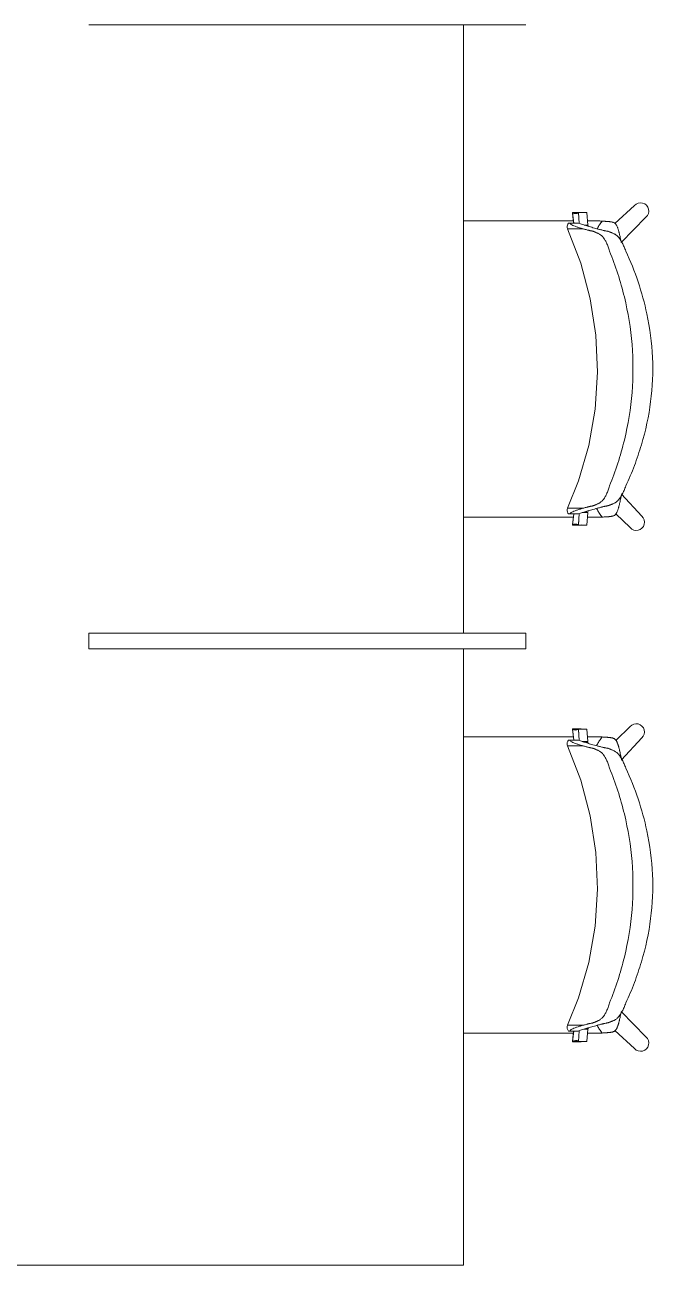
# Model space of a CAD drawing. Header units: millimetres. Extents: x 155927 to 295199, y -4084 to 97293.
# Drawn here: x 192197 to 193204, y 30193 to 32180 of the extents above; entities that cross this region are included whole.
import ezdxf

# ---------------------------------------------------------------- set-up
doc = ezdxf.new("R2010")
doc.units = ezdxf.units.MM
doc.header["$MEASUREMENT"] = 0
doc.layers.add('I-FURN', color=8, linetype='CONTINUOUS', lineweight=9)

msp = doc.modelspace()

# ---------------------------------------------------------------- linework, layer by layer
at = {"layer": 'I-FURN'}
for p, q in [((192339.9, 32180.1), (192299.9, 32180.1)), ((192969.9, 32180.1), (192339.9, 32180.1)), ((192899.9, 31205.1), (192899.9, 32180.1)), ((192999.9, 32180.1), (192969.9, 32180.1)), ((193174.2, 31890.4), (193142.6, 31861.5)), ((193067.3, 31860.8), (193066.6, 31859)), ((193068.4, 31862.3), (193067.3, 31860.8)), ((193070.5, 31862.3), (193084.1, 31862.3)), ((193074.6, 31879.5), (193076.7, 31862.3)), ((193088, 31879.5), (193074.6, 31879.5)), ((193074.7, 31878.5), (193076.6, 31862.3)), ((193085.6, 31861.8), (193084.4, 31879.1)), ((193084.4, 31879.1), (193097.7, 31879.1)), ((193097.7, 31879.1), (193099.1, 31859.2)), ((193153, 31831.1), (193192.4, 31871.7)), ((193066.6, 31859), (193066.3, 31857.5)), ((193066.3, 31857.5), (193066.3, 31855.3)), ((193066.3, 31855.3), (193066.8, 31853.2)), ((193066.8, 31853.2), (193088.1, 31798)), ((193099.1, 31859.2), (193093.2, 31859.2)), ((193099.1, 31858.3), (193096.1, 31858.3)), ((193088.1, 31798), (193103.3, 31740.9)), ((193103.3, 31740.9), (193112.2, 31682.5)), ((193112.2, 31682.5), (193114.8, 31623.4)), ((193114.8, 31623.4), (193110.9, 31564.4)), ((193110.9, 31564.4), (193100.8, 31506.1)), ((193100.8, 31506.1), (193084.3, 31449.3)), ((193084.3, 31449.3), (193066.8, 31405.4)), ((193185.7, 31392.7), (193153.5, 31427.9)), ((193066.3, 31403.3), (193066.8, 31405.4)), ((193066.3, 31401.1), (193066.3, 31403.3)), ((193066.6, 31399.6), (193066.3, 31401.1)), ((193067.3, 31397.8), (193066.6, 31399.6)), ((193068.4, 31396.3), (193067.3, 31397.8)), ((193070.5, 31396.3), (193084.1, 31396.3)), ((193076.7, 31396.3), (193074.6, 31379.1)), ((193076.9, 31396.3), (193074.7, 31378.2)), ((193084.4, 31379.4), (193085.6, 31396.8)), ((193084.4, 31378.5), (193085.6, 31396.8)), ((193090.3, 31398.4), (193099.1, 31398.4)), ((193093.2, 31399.4), (193099.1, 31399.4)), ((193099.1, 31398.4), (193097.7, 31378.5)), ((193144.2, 31396.7), (193167, 31374.5)), ((193074.7, 31378.2), (193088, 31378.2)), ((193097.7, 31378.5), (193084.4, 31378.5)), ((192299.9, 31205.1), (192299.9, 31180.1)), ((192299.9, 31205.1), (192339.9, 31205.1)), ((192339.9, 31205.1), (192969.9, 31205.1)), ((192969.9, 31205.1), (192999.9, 31205.1)), ((192999.9, 31180.1), (192999.9, 31205.1)), ((192339.9, 31180.1), (192299.9, 31180.1)), ((192969.9, 31180.1), (192339.9, 31180.1)), ((192899.9, 30192.6), (192899.9, 31180.1)), ((192999.9, 31180.1), (192969.9, 31180.1)), ((193074.6, 31051), (193076.7, 31033.8)), ((193074.7, 31051.9), (193076.9, 31033.8)), ((193088, 31051.9), (193074.7, 31051.9)), ((193085.6, 31033.3), (193084.4, 31051.6)), ((193084.4, 31051.6), (193097.7, 31051.6)), ((193085.6, 31033.3), (193084.4, 31050.7)), ((193097.7, 31051.6), (193099.1, 31031.7)), ((193167, 31055.6), (193144.2, 31033.5)), ((193066.2, 31028.4), (193066.4, 31029.9)), ((193066.3, 31026.5), (193066.2, 31028.4)), ((193066.8, 31024.7), (193066.3, 31026.5)), ((193066.4, 31029.9), (193067.2, 31032)), ((193067.2, 31032), (193068.4, 31033.8)), ((193084.1, 31033.8), (193070.5, 31033.8)), ((193099.1, 31031.7), (193090.3, 31031.7)), ((193099.1, 31030.8), (193093.2, 31030.8)), ((193153.5, 31002.3), (193185.7, 31037.4)), ((193066.8, 31024.7), (193088.1, 30969.6)), ((193088.1, 30969.6), (193103.3, 30912.4)), ((193103.3, 30912.4), (193112.2, 30854)), ((193112.2, 30854), (193114.8, 30794.9)), ((193114.8, 30794.9), (193110.9, 30735.9)), ((193110.9, 30735.9), (193100.8, 30677.7)), ((193100.8, 30677.7), (193084.3, 30620.9)), ((193084.3, 30620.9), (193066.8, 30576.9)), ((193192.4, 30558.4), (193153, 30599.1)), ((193066.3, 30575.1), (193066.2, 30573.2)), ((193066.2, 30573.2), (193066.4, 30571.7)), ((193066.8, 30576.9), (193066.3, 30575.1)), ((193066.4, 30571.7), (193067.2, 30569.6)), ((193067.2, 30569.6), (193068.4, 30567.8)), ((193084.1, 30567.8), (193070.5, 30567.8)), ((193076.7, 30567.8), (193074.6, 30550.7)), ((193076.6, 30567.8), (193074.7, 30551.6)), ((193084.4, 30551), (193085.6, 30568.3)), ((193093.2, 30570.9), (193099.1, 30570.9)), ((193096.1, 30571.8), (193099.1, 30571.8)), ((193099.1, 30570.9), (193097.7, 30551)), ((193142.6, 30568.7), (193174.2, 30539.7)), ((193074.6, 30550.7), (193088, 30550.7)), ((193097.7, 30551), (193084.4, 30551)), ((191299.9, 30192.6), (192899.9, 30192.6))]:
    msp.add_line(p, q, dxfattribs=at)
for centre, start, end in [((193183.9, 31881.7), 310.4176, 138.0338), ((193177, 31383), 220.3941, 48.0104), ((193177, 31047.1), 311.9896, 139.6059), ((193183.9, 30548.4), 221.9662, 49.5824)]:
    msp.add_arc(centre, 13.1, start, end, dxfattribs=at)
for centre, major_axis, start_param, end_param in [((193080, 31896), (0, -17.4), 5.960696, 6.540192), ((193080.1, 31895), (0, -17.4), 5.960696, 6.540192), ((193093.4, 31896), (0, -17.4), 5.960696, 6.044337), ((193080, 31362.6), (0, -17.4), 2.884586, 3.464082), ((193080.1, 31361.7), (0, -17.4), 2.884586, 3.464082), ((193093.4, 31361.7), (0, -17.4), 3.380441, 3.464082), ((193080, 31067.5), (0, 17.4), 2.819103, 3.398599), ((193080.1, 31068.4), (0, 17.4), 2.819103, 3.398599), ((193093.4, 31068.4), (0, 17.4), 2.819103, 2.902745), ((193080, 30534.2), (0, 17.4), 6.026179, 6.605675), ((193080.1, 30535.1), (0, 17.4), 6.026179, 6.605675), ((193093.4, 30534.2), (0, 17.4), 0.238848, 0.322489)]:
    msp.add_ellipse(centre, major_axis=major_axis, ratio=0.978487, start_param=start_param, end_param=end_param, dxfattribs=at)
for points, knots in [([(192900, 31865.7), (192903.1, 31865.7), (192911.2, 31865.7), (192924.2, 31865.7), (192939.3, 31865.7), (192954.5, 31865.7), (192969.4, 31865.7), (192981.8, 31865.7), (192991.8, 31865.7), (192999.5, 31865.7), (193007, 31865.7), (193017, 31865.7), (193029.2, 31865.7), (193041.6, 31865.7), (193051.7, 31865.7), (193059.4, 31865.7), (193067.2, 31865.7), (193073, 31865.7), (193076.3, 31865.7), (193077, 31865.7)], [-0.5218159, -0.5218159, -0.5218159, -0.5218159, -0.5, -0.4642857, -0.4285714, -0.3928571, -0.3571429, -0.3214286, -0.3035714, -0.2857143, -0.2678571, -0.25, -0.2142857, -0.1785714, -0.1607143, -0.1428571, -0.125, -0.1071429, -0.1022726, -0.1022726, -0.1022726, -0.1022726]), ([(193070.5, 31862.3), (193069.9, 31862.3), (193069.1, 31862.3), (193068.4, 31862.3), (193068.3, 31862.3), (193069, 31862.3), (193069.7, 31862.3), (193070.1, 31862.3)], [0, 0, 0, 0, 0.125, 0.25, 0.375, 0.5, 0.5828112, 0.5828112, 0.5828112, 0.5828112]), ([(193091.2, 31859.9), (193093.1, 31859.2), (193096.4, 31858.1), (193101.4, 31856.7), (193105.5, 31855.6), (193109.7, 31854.4), (193114.2, 31853.2), (193118.2, 31852.1), (193121.6, 31851.3), (193123.7, 31850.7), (193125.5, 31850.3), (193127.1, 31850), (193128.8, 31849.7), (193130.6, 31849.4), (193131.9, 31849), (193133.1, 31848.7), (193133.9, 31848.3), (193134.4, 31848.1), (193134.8, 31848), (193135.2, 31847.8), (193135.7, 31847.6), (193136.6, 31847.2), (193137.9, 31846.7), (193139.6, 31846.1), (193141.3, 31845.3), (193143, 31844.4), (193144.7, 31843.3), (193146.2, 31842.1), (193147.1, 31841.1), (193147.7, 31840.6), (193148.1, 31840.1), (193148.5, 31839.6), (193149.1, 31839), (193150, 31837.7), (193151.4, 31835.9), (193152.9, 31833.4), (193155, 31829.8), (193157.5, 31824.7), (193159.3, 31820), (193160.2, 31817.4)], [0, 0, 0, 0, 0.142857, 0.214286, 0.285714, 0.357143, 0.428571, 0.5, 0.535714, 0.571429, 0.589286, 0.607143, 0.642857, 0.660714, 0.678571, 0.696429, 0.705357, 0.709821, 0.714286, 0.71875, 0.723214, 0.732143, 0.75, 0.767857, 0.785714, 0.803571, 0.821429, 0.839286, 0.848214, 0.852679, 0.857143, 0.861607, 0.866071, 0.875, 0.892857, 0.910714, 0.928571, 0.964286, 1, 1, 1, 1]), ([(193122.4, 31865.5), (193120.8, 31863.6), (193118, 31859.8), (193115.5, 31855.5), (193114.3, 31853.2), (193114.1, 31852.8)], [0, 0, 0, 0, 0.02777778, 0.05555556, 0.06066679, 0.06066679, 0.06066679, 0.06066679]), ([(193122.4, 31865.5), (193123.5, 31865.4), (193125.2, 31865.3), (193127.1, 31865.2), (193128.2, 31865.1), (193129, 31865.1), (193129.8, 31865), (193130.9, 31864.9), (193132.1, 31864.8), (193133.3, 31864.7), (193134.2, 31864.6), (193134.7, 31864.6), (193135.1, 31864.5), (193135.5, 31864.5), (193136, 31864.4), (193136.9, 31864.3), (193138.1, 31864.1), (193139.4, 31863.7), (193140.7, 31863.3), (193141.9, 31862.7), (193143.1, 31861.8), (193144, 31860.8), (193144.6, 31859.9), (193145.1, 31859.3), (193145.5, 31858.6), (193146, 31857.6), (193146.5, 31856.3), (193147.2, 31854.6), (193147.8, 31852.8), (193148.3, 31851.1), (193148.8, 31849.5), (193149.2, 31847.9), (193149.6, 31846.3), (193150.1, 31844.4), (193150.7, 31842), (193151.7, 31837.5), (193152.5, 31833.8), (193153, 31831.4)], [0, 0, 0, 0, 0.0625, 0.09375, 0.109375, 0.125, 0.140625, 0.15625, 0.1875, 0.21875, 0.234375, 0.242188, 0.25, 0.257812, 0.265625, 0.28125, 0.3125, 0.34375, 0.375, 0.40625, 0.4375, 0.46875, 0.484375, 0.5, 0.515625, 0.53125, 0.5625, 0.59375, 0.625, 0.65625, 0.6875, 0.71875, 0.75, 0.78125, 0.8125, 0.875, 1, 1, 1, 1]), ([(193067.5, 31853.2), (193067.8, 31853.2), (193068.4, 31853.2), (193070.4, 31853.2), (193074.3, 31853.2), (193081.5, 31853.2), (193088, 31853.2), (193091.8, 31853.2)], [0.4444444, 0.4444444, 0.4444444, 0.4444444, 0.5138889, 0.5833333, 0.7222222, 0.8611111, 1, 1, 1, 1]), ([(193134.1, 31817.4), (193133.4, 31819.9), (193131.9, 31824.6), (193129.8, 31829.6), (193128, 31833.2), (193126.6, 31835.7), (193125.4, 31837.5), (193124.5, 31838.8), (193124, 31839.4), (193123.6, 31839.9), (193123.2, 31840.4), (193122.7, 31841), (193121.8, 31841.9), (193120.4, 31843.1), (193118.7, 31844.3), (193117, 31845.3), (193115.3, 31846.1), (193113.6, 31846.8), (193112.3, 31847.4), (193111.5, 31847.8), (193111, 31848), (193110.6, 31848.1), (193110.3, 31848.3), (193109.8, 31848.5), (193109.1, 31848.8), (193108, 31849.2), (193106.9, 31849.5), (193105.4, 31849.8), (193104, 31850), (193102.5, 31850.3), (193101.3, 31850.6), (193100.1, 31850.9), (193098.5, 31851.3), (193095.7, 31852.1), (193093.3, 31852.7), (193091.8, 31853.2)], [0, 0, 0, 0, 0.0625, 0.125, 0.15625, 0.1875, 0.21875, 0.234375, 0.242188, 0.25, 0.257812, 0.265625, 0.28125, 0.3125, 0.34375, 0.375, 0.40625, 0.4375, 0.46875, 0.484375, 0.492188, 0.5, 0.507812, 0.515625, 0.53125, 0.5625, 0.59375, 0.625, 0.6875, 0.71875, 0.75, 0.78125, 0.8125, 0.875, 1, 1, 1, 1]), ([(193134.1, 31441.2), (193139, 31453.1), (193147.8, 31477.3), (193161.9, 31526.8), (193172.2, 31590.5), (193172.2, 31668), (193161.9, 31731.7), (193147.8, 31781.3), (193139, 31805.5), (193134.1, 31817.4)], [-1, -1, -1, -1, -0.9, -0.8, -0.6, -0.4, -0.2, -0.1, 0, 0, 0, 0]), ([(193160.2, 31817.4), (193167.7, 31801.4), (193180.8, 31768.5), (193196.6, 31711.6), (193205.1, 31647.1), (193202, 31576.1), (193189.5, 31518.3), (193174.3, 31473.6), (193165.2, 31451.9), (193160.2, 31441.2)], [-1, -1, -1, -1, -0.863636, -0.727273, -0.545455, -0.363636, -0.181818, -0.090909, 0, 0, 0, 0]), ([(193160.2, 31441.2), (193159.3, 31438.6), (193157.5, 31433.9), (193155, 31428.8), (193152.9, 31425.2), (193151.4, 31422.7), (193150, 31420.8), (193149.1, 31419.6), (193148.5, 31419), (193148.1, 31418.5), (193147.7, 31418), (193147.1, 31417.4), (193146.2, 31416.5), (193144.7, 31415.3), (193143, 31414.2), (193141.3, 31413.3), (193139.6, 31412.5), (193137.9, 31411.9), (193136.6, 31411.3), (193135.7, 31411), (193135.2, 31410.8), (193134.8, 31410.6), (193134.4, 31410.4), (193133.9, 31410.2), (193133.1, 31409.9), (193131.9, 31409.6), (193130.6, 31409.2), (193128.8, 31408.9), (193127.1, 31408.6), (193125.5, 31408.3), (193124.2, 31408), (193122.9, 31407.7), (193121.2, 31407.2), (193118.2, 31406.4), (193114.2, 31405.4), (193109.7, 31404.2), (193105.5, 31403), (193101.4, 31401.9), (193097.6, 31400.8), (193094.2, 31399.8), (193092.2, 31399.1), (193091.2, 31398.7)], [0, 0, 0, 0, 0.035714, 0.071429, 0.089286, 0.107143, 0.125, 0.133929, 0.138393, 0.142857, 0.147321, 0.151786, 0.160714, 0.178571, 0.196429, 0.214286, 0.232143, 0.25, 0.267857, 0.276786, 0.28125, 0.285714, 0.290179, 0.294643, 0.303571, 0.321429, 0.339286, 0.357143, 0.392857, 0.410714, 0.428571, 0.446429, 0.464286, 0.5, 0.571429, 0.642857, 0.714286, 0.785714, 0.857143, 0.928571, 1, 1, 1, 1]), ([(193091.8, 31405.4), (193093.3, 31405.9), (193095.7, 31406.5), (193098.5, 31407.3), (193100.1, 31407.7), (193101.3, 31408), (193102.5, 31408.3), (193104, 31408.6), (193105.4, 31408.8), (193106.9, 31409.1), (193108, 31409.4), (193109.1, 31409.8), (193109.8, 31410.1), (193110.3, 31410.3), (193110.6, 31410.5), (193111, 31410.6), (193111.5, 31410.8), (193112.3, 31411.2), (193113.6, 31411.8), (193115.3, 31412.5), (193117, 31413.3), (193118.7, 31414.3), (193120.4, 31415.5), (193121.8, 31416.7), (193122.7, 31417.6), (193123.2, 31418.2), (193123.6, 31418.7), (193124, 31419.2), (193124.5, 31419.8), (193125.4, 31421), (193126.6, 31422.9), (193128, 31425.4), (193129.8, 31429), (193131.9, 31434), (193133.4, 31438.7), (193134.1, 31441.2)], [0, 0, 0, 0, 0.125, 0.1875, 0.21875, 0.25, 0.28125, 0.3125, 0.375, 0.40625, 0.4375, 0.46875, 0.484375, 0.492188, 0.5, 0.507812, 0.515625, 0.53125, 0.5625, 0.59375, 0.625, 0.65625, 0.6875, 0.71875, 0.734375, 0.742188, 0.75, 0.757812, 0.765625, 0.78125, 0.8125, 0.84375, 0.875, 0.9375, 1, 1, 1, 1]), ([(193153, 31425.3), (193152.5, 31422.9), (193151.7, 31419.2), (193150.7, 31414.7), (193150.1, 31412.3), (193149.6, 31410.4), (193149.2, 31408.8), (193148.8, 31407.2), (193148.3, 31405.6), (193147.8, 31403.9), (193147.2, 31402.1), (193146.5, 31400.4), (193146, 31399.1), (193145.5, 31398.1), (193145.1, 31397.4), (193144.6, 31396.8), (193144, 31395.9), (193143.1, 31394.9), (193141.9, 31394), (193140.7, 31393.4), (193139.4, 31392.9), (193138.1, 31392.6), (193136.9, 31392.4), (193136, 31392.3), (193135.5, 31392.2), (193135.1, 31392.2), (193134.7, 31392.1), (193134.2, 31392), (193133.3, 31392), (193132.1, 31391.8), (193130.9, 31391.7), (193129.8, 31391.7), (193129, 31391.6), (193128.2, 31391.6), (193127.1, 31391.5), (193125.2, 31391.4), (193123.5, 31391.3), (193122.4, 31391.2)], [0, 0, 0, 0, 0.125, 0.1875, 0.21875, 0.25, 0.28125, 0.3125, 0.34375, 0.375, 0.40625, 0.4375, 0.46875, 0.484375, 0.5, 0.515625, 0.53125, 0.5625, 0.59375, 0.625, 0.65625, 0.6875, 0.71875, 0.734375, 0.742188, 0.75, 0.757812, 0.765625, 0.78125, 0.8125, 0.84375, 0.859375, 0.875, 0.890625, 0.90625, 0.9375, 1, 1, 1, 1]), ([(193091.8, 31405.4), (193088.8, 31405.4), (193083.4, 31405.4), (193077, 31405.4), (193072.3, 31405.4), (193069.6, 31405.4), (193068.2, 31405.4), (193067.7, 31405.4), (193067.5, 31405.4)], [0, 0, 0, 0, 0.1111111, 0.2222222, 0.3333333, 0.4444444, 0.5, 0.5555556, 0.5555556, 0.5555556, 0.5555556]), ([(193113.5, 31405.2), (193113.8, 31404.4), (193115.2, 31401.6), (193118, 31396.9), (193120.8, 31393.1), (193122.4, 31391.2)], [0.93303317, 0.93303317, 0.93303317, 0.93303317, 0.94444444, 0.97222222, 1, 1, 1, 1]), ([(193076.9, 31391), (193076.5, 31391), (193071, 31391), (193060.2, 31391), (193044.7, 31391), (193029.7, 31391), (193017.2, 31391), (193007.1, 31391), (192999.4, 31391), (192991.8, 31391), (192981.7, 31391), (192969.2, 31391), (192956.8, 31391), (192946.8, 31391), (192939.2, 31391), (192931.6, 31391), (192921.7, 31391), (192911.2, 31391), (192903.2, 31391), (192900.1, 31391)], [-0.896036, -0.896036, -0.896036, -0.896036, -0.8928571, -0.8571429, -0.8214286, -0.7857143, -0.75, -0.7321429, -0.7142857, -0.6964286, -0.6785714, -0.6428571, -0.6071429, -0.5892857, -0.5714286, -0.5535714, -0.5357143, -0.5, -0.4777821, -0.4777821, -0.4777821, -0.4777821]), ([(193070.1, 31396.3), (193069.7, 31396.3), (193069, 31396.3), (193068.3, 31396.3), (193068.4, 31396.3), (193069.1, 31396.3), (193069.9, 31396.3), (193070.5, 31396.3)], [0.4162183, 0.4162183, 0.4162183, 0.4162183, 0.5, 0.625, 0.75, 0.875, 1, 1, 1, 1]), ([(192900.1, 31039.1), (192903.2, 31039.1), (192911.2, 31039.1), (192921.7, 31039.1), (192931.6, 31039.1), (192939.2, 31039.1), (192946.8, 31039.1), (192956.8, 31039.1), (192969.2, 31039.1), (192981.7, 31039.1), (192991.8, 31039.1), (192999.4, 31039.1), (193007.1, 31039.1), (193017.2, 31039.1), (193029.7, 31039.1), (193044.7, 31039.1), (193060.2, 31039.1), (193070.9, 31039.1), (193076.5, 31039.1), (193076.9, 31039.1)], [-0.5222179, -0.5222179, -0.5222179, -0.5222179, -0.5, -0.4642857, -0.4464286, -0.4285714, -0.4107143, -0.3928571, -0.3571429, -0.3214286, -0.3035714, -0.2857143, -0.2678571, -0.25, -0.2142857, -0.1785714, -0.1428571, -0.1071429, -0.103964, -0.103964, -0.103964, -0.103964]), ([(193070.5, 31033.8), (193069.9, 31033.8), (193069.1, 31033.8), (193068.4, 31033.8), (193068.3, 31033.8), (193069, 31033.8), (193069.7, 31033.8), (193070.1, 31033.8)], [0, 0, 0, 0, 0.125, 0.25, 0.375, 0.5, 0.5837817, 0.5837817, 0.5837817, 0.5837817]), ([(193091.2, 31031.4), (193093.1, 31030.7), (193096.4, 31029.7), (193101.4, 31028.2), (193105.5, 31027.1), (193109.7, 31025.9), (193114.2, 31024.7), (193118.2, 31023.7), (193121.6, 31022.8), (193123.7, 31022.2), (193125.5, 31021.8), (193127.1, 31021.5), (193128.8, 31021.2), (193130.6, 31020.9), (193131.9, 31020.6), (193133.1, 31020.2), (193133.9, 31019.9), (193134.4, 31019.7), (193134.8, 31019.5), (193135.2, 31019.4), (193135.7, 31019.1), (193136.6, 31018.8), (193137.9, 31018.3), (193139.6, 31017.6), (193141.3, 31016.8), (193143, 31015.9), (193144.7, 31014.8), (193146.2, 31013.6), (193147.1, 31012.7), (193147.7, 31012.1), (193148.1, 31011.6), (193148.5, 31011.1), (193149.1, 31010.5), (193150, 31009.3), (193151.4, 31007.4), (193152.9, 31004.9), (193155, 31001.3), (193157.5, 30996.2), (193159.3, 30991.5), (193160.2, 30989)], [0, 0, 0, 0, 0.142857, 0.214286, 0.285714, 0.357143, 0.428571, 0.5, 0.535714, 0.571429, 0.589286, 0.607143, 0.642857, 0.660714, 0.678571, 0.696429, 0.705357, 0.709821, 0.714286, 0.71875, 0.723214, 0.732143, 0.75, 0.767857, 0.785714, 0.803571, 0.821429, 0.839286, 0.848214, 0.852679, 0.857143, 0.861607, 0.866071, 0.875, 0.892857, 0.910714, 0.928571, 0.964286, 1, 1, 1, 1]), ([(193122.4, 31038.9), (193120.8, 31037), (193118, 31033.2), (193115.2, 31028.5), (193113.8, 31025.7), (193113.5, 31024.9)], [0, 0, 0, 0, 0.02777778, 0.05555556, 0.06696683, 0.06696683, 0.06696683, 0.06696683]), ([(193122.4, 31038.9), (193123.5, 31038.8), (193125.2, 31038.7), (193127.1, 31038.6), (193128.2, 31038.6), (193129, 31038.5), (193129.8, 31038.4), (193130.9, 31038.4), (193132.1, 31038.3), (193133.3, 31038.2), (193134.2, 31038.1), (193134.7, 31038), (193135.1, 31038), (193135.5, 31037.9), (193136, 31037.8), (193136.9, 31037.7), (193138.1, 31037.5), (193139.4, 31037.2), (193140.7, 31036.7), (193141.9, 31036.1), (193143.1, 31035.2), (193144, 31034.2), (193144.6, 31033.4), (193145.1, 31032.7), (193145.5, 31032), (193146, 31031), (193146.5, 31029.7), (193147.2, 31028), (193147.8, 31026.2), (193148.3, 31024.5), (193148.8, 31022.9), (193149.2, 31021.4), (193149.6, 31019.7), (193150.1, 31017.9), (193150.7, 31015.4), (193151.7, 31011), (193152.5, 31007.2), (193153, 31004.9)], [0, 0, 0, 0, 0.0625, 0.09375, 0.109375, 0.125, 0.140625, 0.15625, 0.1875, 0.21875, 0.234375, 0.242188, 0.25, 0.257812, 0.265625, 0.28125, 0.3125, 0.34375, 0.375, 0.40625, 0.4375, 0.46875, 0.484375, 0.5, 0.515625, 0.53125, 0.5625, 0.59375, 0.625, 0.65625, 0.6875, 0.71875, 0.75, 0.78125, 0.8125, 0.875, 1, 1, 1, 1]), ([(193067.5, 31024.7), (193067.8, 31024.7), (193068.4, 31024.7), (193070.4, 31024.7), (193074.3, 31024.7), (193081.5, 31024.7), (193088, 31024.7), (193091.8, 31024.7)], [0.4444444, 0.4444444, 0.4444444, 0.4444444, 0.5138889, 0.5833333, 0.7222222, 0.8611111, 1, 1, 1, 1]), ([(193134.1, 30989), (193133.4, 30991.4), (193131.9, 30996.1), (193129.8, 31001.2), (193128, 31004.7), (193126.6, 31007.2), (193125.4, 31009.1), (193124.5, 31010.3), (193124, 31010.9), (193123.6, 31011.4), (193123.2, 31011.9), (193122.7, 31012.5), (193121.8, 31013.5), (193120.4, 31014.7), (193118.7, 31015.8), (193117, 31016.8), (193115.3, 31017.6), (193113.6, 31018.4), (193112.3, 31018.9), (193111.5, 31019.3), (193111, 31019.5), (193110.6, 31019.7), (193110.3, 31019.8), (193109.8, 31020), (193109.1, 31020.3), (193108, 31020.7), (193106.9, 31021), (193105.4, 31021.3), (193104, 31021.5), (193102.5, 31021.8), (193101.3, 31022.1), (193100.1, 31022.4), (193098.5, 31022.8), (193095.7, 31023.6), (193093.3, 31024.3), (193091.8, 31024.7)], [0, 0, 0, 0, 0.0625, 0.125, 0.15625, 0.1875, 0.21875, 0.234375, 0.242188, 0.25, 0.257812, 0.265625, 0.28125, 0.3125, 0.34375, 0.375, 0.40625, 0.4375, 0.46875, 0.484375, 0.492188, 0.5, 0.507812, 0.515625, 0.53125, 0.5625, 0.59375, 0.625, 0.6875, 0.71875, 0.75, 0.78125, 0.8125, 0.875, 1, 1, 1, 1]), ([(193134.1, 30612.7), (193139, 30624.6), (193147.8, 30648.8), (193161.9, 30698.4), (193172.2, 30762.1), (193172.2, 30839.6), (193161.9, 30903.3), (193147.8, 30952.9), (193139, 30977), (193134.1, 30989)], [-1, -1, -1, -1, -0.9, -0.8, -0.6, -0.4, -0.2, -0.1, 0, 0, 0, 0]), ([(193160.2, 30989), (193167.7, 30972.9), (193180.8, 30940), (193196.6, 30883.1), (193205.1, 30818.6), (193202, 30747.6), (193189.5, 30689.8), (193174.3, 30645.1), (193165.2, 30623.4), (193160.2, 30612.7)], [-1, -1, -1, -1, -0.863636, -0.727273, -0.545455, -0.363636, -0.181818, -0.090909, 0, 0, 0, 0]), ([(193160.2, 30612.7), (193159.3, 30610.2), (193157.5, 30605.4), (193155, 30600.3), (193152.9, 30596.7), (193151.4, 30594.2), (193150, 30592.4), (193149.1, 30591.2), (193148.5, 30590.5), (193148.1, 30590), (193147.7, 30589.6), (193147.1, 30589), (193146.2, 30588), (193144.7, 30586.9), (193143, 30585.7), (193141.3, 30584.8), (193139.6, 30584.1), (193137.9, 30583.4), (193136.6, 30582.9), (193135.7, 30582.5), (193135.2, 30582.3), (193134.8, 30582.1), (193134.4, 30582), (193133.9, 30581.8), (193133.1, 30581.5), (193131.9, 30581.1), (193130.6, 30580.8), (193128.8, 30580.4), (193127.1, 30580.1), (193125.5, 30579.8), (193124.2, 30579.5), (193122.9, 30579.2), (193121.2, 30578.7), (193118.2, 30578), (193114.2, 30576.9), (193109.7, 30575.7), (193105.5, 30574.6), (193101.4, 30573.4), (193097.6, 30572.4), (193094.2, 30571.3), (193092.2, 30570.6), (193091.2, 30570.3)], [0, 0, 0, 0, 0.035714, 0.071429, 0.089286, 0.107143, 0.125, 0.133929, 0.138393, 0.142857, 0.147321, 0.151786, 0.160714, 0.178571, 0.196429, 0.214286, 0.232143, 0.25, 0.267857, 0.276786, 0.28125, 0.285714, 0.290179, 0.294643, 0.303571, 0.321429, 0.339286, 0.357143, 0.392857, 0.410714, 0.428571, 0.446429, 0.464286, 0.5, 0.571429, 0.642857, 0.714286, 0.785714, 0.857143, 0.928571, 1, 1, 1, 1]), ([(193091.8, 30576.9), (193093.3, 30577.4), (193095.7, 30578), (193098.5, 30578.8), (193100.1, 30579.2), (193101.3, 30579.6), (193102.5, 30579.8), (193104, 30580.1), (193105.4, 30580.3), (193106.9, 30580.6), (193108, 30581), (193109.1, 30581.3), (193109.8, 30581.6), (193110.3, 30581.8), (193110.6, 30582), (193111, 30582.1), (193111.5, 30582.4), (193112.3, 30582.7), (193113.6, 30583.3), (193115.3, 30584), (193117, 30584.8), (193118.7, 30585.8), (193120.4, 30587), (193121.8, 30588.2), (193122.7, 30589.2), (193123.2, 30589.7), (193123.6, 30590.2), (193124, 30590.7), (193124.5, 30591.4), (193125.4, 30592.6), (193126.6, 30594.4), (193128, 30596.9), (193129.8, 30600.5), (193131.9, 30605.5), (193133.4, 30610.2), (193134.1, 30612.7)], [0, 0, 0, 0, 0.125, 0.1875, 0.21875, 0.25, 0.28125, 0.3125, 0.375, 0.40625, 0.4375, 0.46875, 0.484375, 0.492188, 0.5, 0.507812, 0.515625, 0.53125, 0.5625, 0.59375, 0.625, 0.65625, 0.6875, 0.71875, 0.734375, 0.742188, 0.75, 0.757812, 0.765625, 0.78125, 0.8125, 0.84375, 0.875, 0.9375, 1, 1, 1, 1]), ([(193153, 30598.7), (193152.5, 30596.3), (193151.7, 30592.6), (193150.7, 30588.2), (193150.1, 30585.7), (193149.6, 30583.9), (193149.2, 30582.2), (193148.8, 30580.6), (193148.3, 30579), (193147.8, 30577.3), (193147.2, 30575.5), (193146.5, 30573.8), (193146, 30572.5), (193145.5, 30571.5), (193145.1, 30570.9), (193144.6, 30570.2), (193144, 30569.3), (193143.1, 30568.3), (193141.9, 30567.4), (193140.7, 30566.8), (193139.4, 30566.4), (193138.1, 30566), (193136.9, 30565.8), (193136, 30565.7), (193135.5, 30565.6), (193135.1, 30565.6), (193134.7, 30565.5), (193134.2, 30565.5), (193133.3, 30565.4), (193132.1, 30565.3), (193130.9, 30565.2), (193129.8, 30565.1), (193129, 30565), (193128.2, 30565), (193127.1, 30564.9), (193125.2, 30564.8), (193123.5, 30564.7), (193122.4, 30564.6)], [0, 0, 0, 0, 0.125, 0.1875, 0.21875, 0.25, 0.28125, 0.3125, 0.34375, 0.375, 0.40625, 0.4375, 0.46875, 0.484375, 0.5, 0.515625, 0.53125, 0.5625, 0.59375, 0.625, 0.65625, 0.6875, 0.71875, 0.734375, 0.742188, 0.75, 0.757812, 0.765625, 0.78125, 0.8125, 0.84375, 0.859375, 0.875, 0.890625, 0.90625, 0.9375, 1, 1, 1, 1]), ([(193091.8, 30576.9), (193088.8, 30576.9), (193083.4, 30576.9), (193077, 30576.9), (193072.3, 30576.9), (193069.6, 30576.9), (193068.2, 30576.9), (193067.7, 30576.9), (193067.5, 30576.9)], [0, 0, 0, 0, 0.1111111, 0.2222222, 0.3333333, 0.4444444, 0.5, 0.5555556, 0.5555556, 0.5555556, 0.5555556]), ([(193070.1, 30567.8), (193069.7, 30567.8), (193069, 30567.8), (193068.3, 30567.8), (193068.4, 30567.8), (193069.1, 30567.8), (193069.9, 30567.8), (193070.5, 30567.8)], [0.4171888, 0.4171888, 0.4171888, 0.4171888, 0.5, 0.625, 0.75, 0.875, 1, 1, 1, 1]), ([(193081.8, 30573.9), (193083.1, 30574.4), (193086.2, 30575.4), (193089.8, 30576.4), (193091.8, 30576.9)], [0.69163, 0.69163, 0.69163, 0.69163, 0.8333333, 1, 1, 1, 1]), ([(193114.1, 30577.3), (193114.3, 30576.9), (193115.5, 30574.6), (193118, 30570.3), (193120.8, 30566.5), (193122.4, 30564.6)], [0.93933321, 0.93933321, 0.93933321, 0.93933321, 0.94444444, 0.97222222, 1, 1, 1, 1]), ([(193077, 30564.4), (193076.3, 30564.4), (193073, 30564.4), (193067.2, 30564.4), (193059.4, 30564.4), (193051.7, 30564.4), (193041.6, 30564.4), (193029.2, 30564.4), (193017, 30564.4), (193007, 30564.4), (192999.5, 30564.4), (192991.8, 30564.4), (192981.8, 30564.4), (192969.4, 30564.4), (192954.5, 30564.4), (192939.3, 30564.4), (192924.2, 30564.4), (192911.2, 30564.4), (192903.1, 30564.4), (192900, 30564.4)], [-0.8977274, -0.8977274, -0.8977274, -0.8977274, -0.8928571, -0.875, -0.8571429, -0.8392857, -0.8214286, -0.7857143, -0.75, -0.7321429, -0.7142857, -0.6964286, -0.6785714, -0.6428571, -0.6071429, -0.5714286, -0.5357143, -0.5, -0.4781841, -0.4781841, -0.4781841, -0.4781841])]:
    msp.add_open_spline(points, degree=3, knots=knots, dxfattribs=at)
for points in [[(193091.8, 31853.2), (193089.8, 31853.7), (193085.9, 31854.8), (193081, 31856.5), (193076.8, 31858), (193073.5, 31859.5), (193071.4, 31861), (193070.7, 31861.9), (193070.5, 31862.3)], [(193084.1, 31862.3), (193085.2, 31861.9), (193087.5, 31861.1), (193089.9, 31860.3), (193091.2, 31859.9)], [(193099.6, 31865.7), (193106.1, 31865.7), (193112.4, 31865.7), (193118.6, 31865.7)], [(193118.6, 31865.7), (193119.2, 31865.6), (193120.5, 31865.6), (193121.8, 31865.5), (193122.4, 31865.5)], [(193100.7, 31857), (193100.4, 31857.4), (193100.1, 31857.8), (193099.9, 31858.1)], [(193153.7, 31428.9), (193153.5, 31427.7), (193153.3, 31426.5), (193153, 31425.3)], [(193153, 31425.3), (193153.3, 31426.5), (193153.5, 31427.7), (193153.7, 31428.9)], [(193070.5, 31396.3), (193070.7, 31396.7), (193071.4, 31397.6), (193073.5, 31399.1), (193076.8, 31400.6), (193081, 31402.1), (193085.9, 31403.8), (193089.8, 31404.9), (193091.8, 31405.4)], [(193091.2, 31398.7), (193089.9, 31398.3), (193087.5, 31397.5), (193085.2, 31396.7), (193084.1, 31396.3)], [(193118.6, 31391), (193112.5, 31391), (193106.2, 31391), (193099.7, 31391)], [(193099.9, 31400.5), (193100.1, 31400.9), (193100.4, 31401.2), (193100.7, 31401.6)], [(193122.4, 31391.2), (193121.8, 31391.2), (193120.5, 31391.1), (193119.2, 31391), (193118.6, 31391)], [(193091.8, 31024.7), (193089.8, 31025.2), (193085.9, 31026.3), (193081, 31028), (193076.8, 31029.5), (193073.5, 31031), (193071.4, 31032.5), (193070.7, 31033.4), (193070.5, 31033.8)], [(193084.1, 31033.8), (193085.2, 31033.4), (193087.5, 31032.6), (193089.9, 31031.8), (193091.2, 31031.4)], [(193099.7, 31039.1), (193106.2, 31039.1), (193112.5, 31039.1), (193118.6, 31039.1)], [(193100.7, 31028.5), (193100.4, 31028.9), (193100.1, 31029.3), (193099.9, 31029.6)], [(193118.6, 31039.1), (193119.2, 31039.1), (193120.5, 31039), (193121.8, 31038.9), (193122.4, 31038.9)], [(193153.7, 31001.2), (193153.5, 31002.4), (193153.3, 31003.6), (193153, 31004.9)], [(193153, 31004.9), (193153.3, 31003.7), (193153.5, 31002.5), (193153.7, 31001.3)], [(193070.5, 30567.8), (193070.7, 30568.3), (193071.4, 30569.2), (193073.5, 30570.7), (193076.8, 30572.1), (193079.6, 30573.2), (193081.1, 30573.7)], [(193091.2, 30570.3), (193089.9, 30569.9), (193087.5, 30569), (193085.2, 30568.2), (193084.1, 30567.8)], [(193099.9, 30572), (193100.1, 30572.4), (193100.4, 30572.8), (193100.7, 30573.2)], [(193118.6, 30564.4), (193112.4, 30564.4), (193106.1, 30564.4), (193099.6, 30564.4)], [(193122.4, 30564.6), (193121.8, 30564.6), (193120.5, 30564.5), (193119.2, 30564.5), (193118.6, 30564.4)]]:
    msp.add_open_spline(points, degree=3, dxfattribs=at)

doc.saveas('drawing.dxf')
